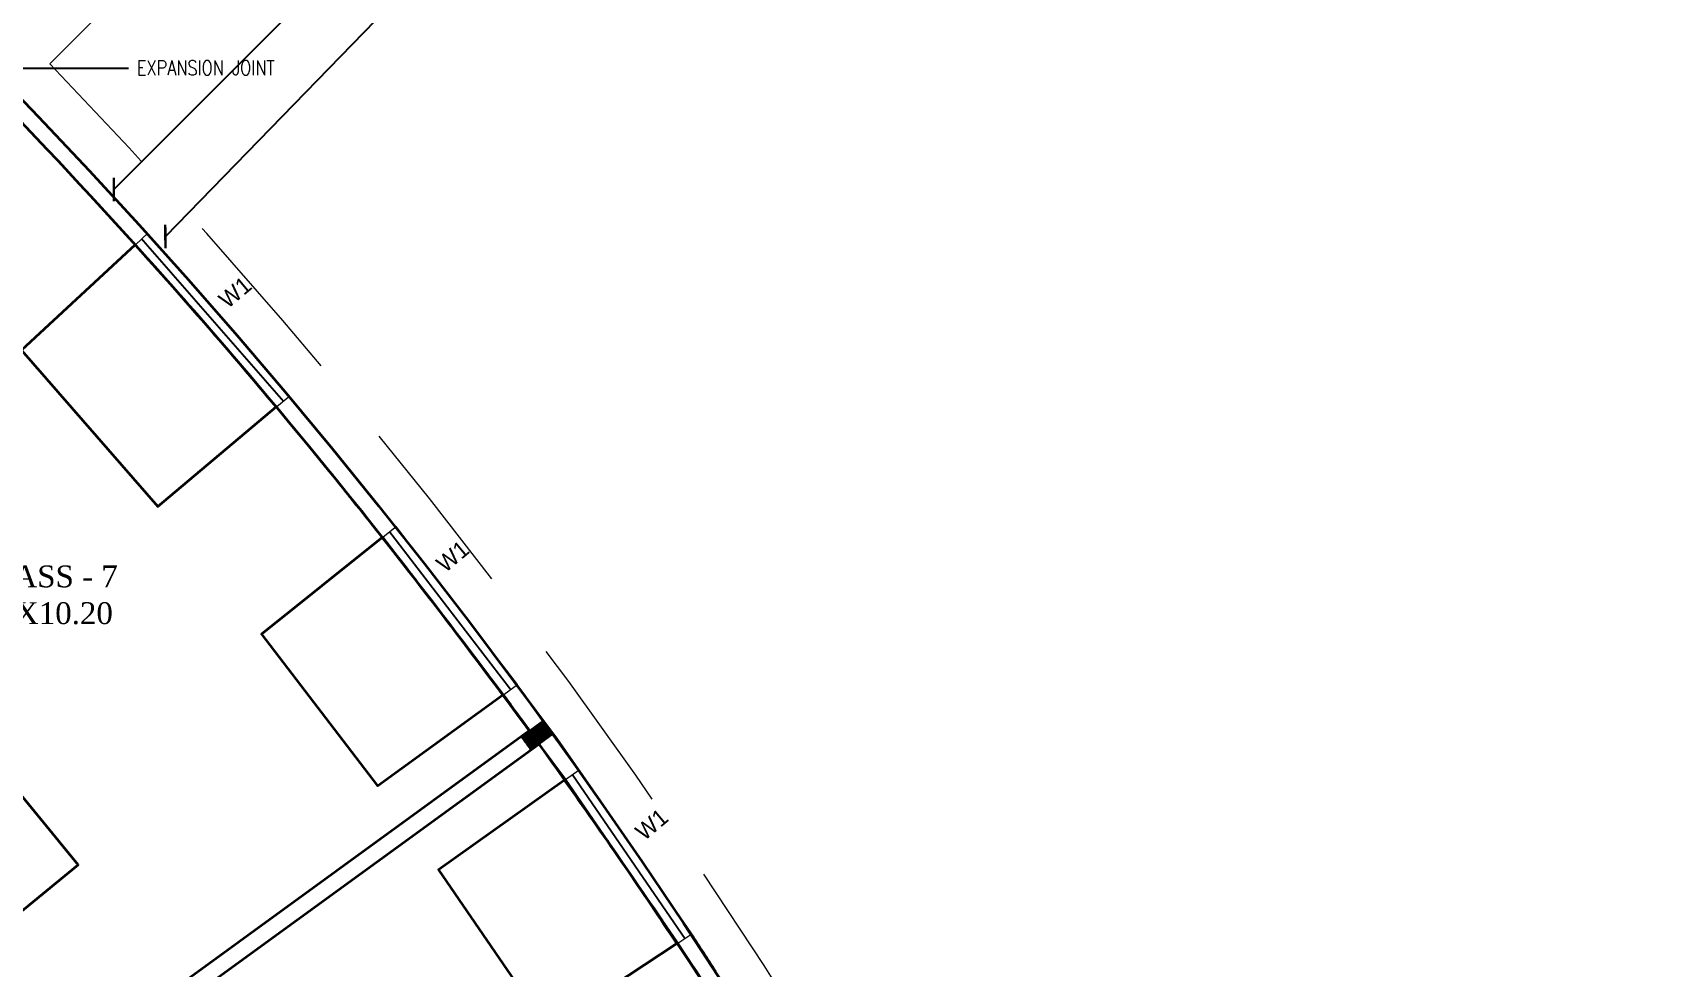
# Model space of a CAD drawing. Header units: metres. Extents: x 43 to 977, y 102 to 459.
# Drawn here: x 809.39 to 831.69, y 210.48 to 223.33 of the extents above; entities that cross this region are included whole.
import ezdxf

# ---------------------------------------------------------------- set-up
doc = ezdxf.new("R2010")
doc.units = ezdxf.units.M
doc.header["$MEASUREMENT"] = 0
doc.header["$PDMODE"] = 3
doc.linetypes.add('HIDDEN', pattern=[0.375, 0.25, -0.125])
doc.layers.get('0').update_dxf_attribs({"lineweight": 0})
doc.layers.get('Defpoints').update_dxf_attribs({"lineweight": 0})
for name, color, linetype, lineweight in [('BLK_1_FLR_3_BLT_UP_AREA', 4, 'Continuous', 35), ('BLK_1_FLR_3_CARPET_AREA', 10, 'Continuous', 35), ('BLK_1_FLR_3_REGULAR_ROOM_5', 117, 'Continuous', 35), ('BLK_1_FLR_3_REGULAR_ROOM_6', 117, 'Continuous', 35), ('BLK_1_FLR_3_ROOM_5_LIGHT_VENTILATION_1', 3, 'Continuous', 35), ('BLK_1_FLR_3_ROOM_6_LIGHT_VENTILATION_1', 3, 'Continuous', 35), ('BLK_1_FLR_3_ROOM_6_LIGHT_VENTILATION_2', 3, 'Continuous', 35), ('BLK_1_FLR_3_ROOM_6_LIGHT_VENTILATION_4', 3, 'Continuous', 35), ('Column', 1, 'Continuous', 0), ('fence', 15, 'Continuous', 0), ('hatch', 7, 'Continuous', 0), ('TE', 9, 'Continuous', 0), ('TEXT', 130, 'Continuous', 0), ('WALL', 7, 'Continuous', 0), ('WIN', 13, 'Continuous', 0)]:
    doc.layers.add(name, color=color, linetype=linetype, lineweight=lineweight)
doc.styles.add('ARIAL NARROW', font='')
doc.styles.get("Standard").update_dxf_attribs({"font": 'romans.shx'})
doc.styles.add('style2', font='romantic.ttf')
doc.styles.add('visa', font='swissc.ttf')
doc.styles.get('ARIAL NARROW').set_extended_font_data('Lydian BT')
doc.dimstyles.new('Copy of o3 400', dxfattribs={"dimscale": 0.23, "dimtxt": 0.9, "dimasz": 1, "dimexe": 5, "dimexo": 9, "dimgap": 0.23, "dimtad": 0, "dimlfac": 4, "dimzin": 3, "dimdsep": 46, "dimtxsty": 'visa', "dimblk": 'ARCHTICK', "dimcen": 0.09, "dimse1": 1, "dimse2": 1, "dimclrd": 7, "dimclre": 256, "dimclrt": 7, "dimadec": 0, "dimazin": 0, "dimtfac": 0.23, "dimtofl": 0, "dimtmove": 2, "dimatfit": 1, "dimldrblk": 'ARCHTICK', "dimfxl": 0, "dimtolj": 1, "dimtzin": 0, "dimarcsym": 0})
doc.dimstyles.new('o3', dxfattribs={"dimscale": 0.23, "dimtxt": 0.9, "dimasz": 1, "dimexe": 5, "dimexo": 9, "dimgap": 0.23, "dimtad": 0, "dimzin": 3, "dimdsep": 46, "dimtxsty": 'visa', "dimblk": 'ARCHTICK', "dimcen": 0.09, "dimse1": 1, "dimse2": 1, "dimclrd": 7, "dimclre": 256, "dimclrt": 7, "dimadec": 0, "dimazin": 0, "dimtfac": 0.23, "dimtofl": 0, "dimtmove": 2, "dimatfit": 1, "dimldrblk": 'ARCHTICK', "dimfxl": 0, "dimtolj": 1, "dimtzin": 0, "dimarcsym": 0})

# ---------------------------------------------------------------- blocks, each defined once
blk = doc.blocks.new('_ArchTick')
at = {"color": 0, "const_width": 0.15}
blk.add_lwpolyline([(-0.5, -0.5), (0.5, 0.5)], dxfattribs=at)
blk = doc.blocks.new('*D95')
at = {"layer": 'Defpoints', "color": 0, "lineweight": 30}
for p in [(814.477, 229.217), (808.775, 222.907), (810.51, 221.172)]:
    blk.add_point(p, dxfattribs=at)
at = {"layer": 'WALL', "color": 7, "lineweight": -2}
for p, q in [((816.516, 227.178), (813.818, 224.48)), ((810.51, 221.172), (813.207, 223.869))]:
    blk.add_line(p, q, dxfattribs=at)
at = {"layer": 'WALL', "color": 7, "lineweight": -2, "xscale": 0.23, "yscale": 0.23, "zscale": 0.23}
for p, rotation in [((816.516, 227.178), 45.00000000405316), ((810.51, 221.172), 225.0000000040532)]:
    blk.add_blockref('_ArchTick', p, dxfattribs=dict(at, rotation=rotation))
at = {"layer": 'WALL', "color": 7, "insert": (813.513, 224.175), "char_height": 0.345, "attachment_point": 5, "rotation": 45, "style": 'visa'}
blk.add_mtext('\\A1;8.49', dxfattribs=at)
blk = doc.blocks.new('*D96')
at = {"layer": 'Defpoints', "color": 0, "lineweight": 30}
for p in [(820.76, 235.216), (823.205, 232.836), (808.775, 222.907)]:
    blk.add_point(p, dxfattribs=at)
at = {"layer": 'WALL', "color": 7, "lineweight": -2}
for p, q in [((823.205, 232.836), (817.589, 227.068)), ((811.219, 220.526), (816.836, 226.295))]:
    blk.add_line(p, q, dxfattribs=at)
at = {"layer": 'WALL', "color": 7, "lineweight": -2, "xscale": 0.23, "yscale": 0.23, "zscale": 0.23}
for p, rotation in [((823.205, 232.836), 45.76370791431166), ((811.219, 220.526), 225.7637079143116)]:
    blk.add_blockref('_ArchTick', p, dxfattribs=dict(at, rotation=rotation))
at = {"layer": 'WALL', "color": 7, "insert": (817.212, 226.681), "char_height": 0.345, "attachment_point": 5, "rotation": 45.7637, "style": 'visa'}
blk.add_mtext('\\A1;17.18', dxfattribs=at)

msp = doc.modelspace()

# ---------------------------------------------------------------- hatches: boundary and pattern name
at = {"layer": 'hatch'}
h = msp.add_hatch(dxfattribs=at)
h.set_pattern_fill('ANSI31', color=256, scale=0.025396, angle=54, style=0)
h.set_pattern_definition([(99, (-3770.286029, -3207.7591186), (-0.0031354388602, -0.000496604729), [])])
h.paths.add_polyline_path([(816.41907, 213.8736), (816.55342, 213.68869), (816.24523, 213.46478), (816.11088, 213.64969)])

# ---------------------------------------------------------------- linework, layer by layer
at = {"layer": 'BLK_1_FLR_3_BLT_UP_AREA', "color": 26, "lineweight": 35}
msp.add_lwpolyline([(808.76937, 222.90184), (809.47494, 222.17174), (810.17135, 221.4329), (810.85851, 220.68545), (811.5363, 219.92949), (812.20462, 219.16514), (812.86337, 218.39253), (813.51244, 217.61177), (814.15173, 216.82298), (814.78114, 216.02629), (815.40058, 215.22182), (816.00995, 214.40969), (816.60915, 213.61224), (817.1981, 212.76298), (817.77669, 211.92865), (818.34484, 211.08718), (818.90247, 210.23869)], dxfattribs=at)
at = {"layer": 'BLK_1_FLR_3_CARPET_AREA', "color": 15, "lineweight": 35, "ltscale": 20}
msp.add_lwpolyline([(811.44583, 225.90571), (802.61871, 217.07859), (797.66245, 222.03485), (797.50073, 221.87313), (802.61727, 216.75391), (802.85103, 216.52015), (808.84007, 222.50919, -0.02142469), (813.47379, 217.30009, -0.0121233), (816.22198, 213.73337, -0.00973155), (818.59976, 210.3027, -0.00792322), (820.46991, 207.26787, -0.01005324), (822.41772, 203.79284, -0.01008763), (824.08463, 200.42798, -0.00716992), (825.13975, 198.03693, -0.02395832), (826.03072, 195.87148, -0.01166027), (827.82931, 190.94249, -0.00110544), (829.29267, 185.86953, -0.01342344)], format="xyb", dxfattribs=at)
at = {"layer": 'BLK_1_FLR_3_REGULAR_ROOM_5', "color": 3, "lineweight": 35, "ltscale": 20}
msp.add_lwpolyline([(809.70773, 208.71756), (816.35562, 213.54794), (816.72012, 213.05936), (818.26501, 210.81206), (818.59976, 210.3027, -0.01113198), (820.16762, 207.7972), (820.47936, 207.27344), (813.38676, 203.10198), (812.75818, 204.14651, 0.02528055), (811.53891, 206.06557), (810.41413, 207.7244)], format="xyb", close=True, dxfattribs=at)
at = {"layer": 'BLK_1_FLR_3_REGULAR_ROOM_6', "color": 3, "lineweight": 35, "ltscale": 20}
msp.add_lwpolyline([(808.84007, 222.50919), (803.01149, 216.68061, -0.01706893), (806.3091, 213.05119), (806.31031, 213.0522), (806.4316, 212.90637, -0.01771434), (809.5732, 208.90274), (816.22198, 213.73337, 0.00532974), (815.03507, 215.31785), (814.9429, 215.438, 0.00638545), (813.47379, 217.30009, 0.02142469)], format="xyb", close=True, dxfattribs=at)
at = {"layer": 'BLK_1_FLR_3_ROOM_5_LIGHT_VENTILATION_1', "color": 3, "lineweight": 35, "ltscale": 20}
msp.add_lwpolyline([(817.53813, 211.86944), (817.49256, 211.93571, 0.00317809), (816.71006, 213.05206), (814.97462, 211.81708), (816.47499, 209.63567), (818.255, 210.80548, 0.00394075)], format="xyb", close=True, dxfattribs=at)
at = {"layer": 'BLK_1_FLR_3_ROOM_6_LIGHT_VENTILATION_1', "color": 3, "lineweight": 35, "ltscale": 20}
msp.add_lwpolyline([(810.80389, 220.41042), (809.23991, 218.96444), (811.11471, 216.81267), (812.74479, 218.18122, 0.00907973)], format="xyb", close=True, dxfattribs=at)
at = {"layer": 'BLK_1_FLR_3_ROOM_6_LIGHT_VENTILATION_2', "color": 3, "lineweight": 35, "ltscale": 20}
msp.add_lwpolyline([(815.03507, 215.31785), (814.9429, 215.438, 0.00324409), (814.20246, 216.38872), (812.53985, 215.05732), (814.13696, 212.9719), (815.86112, 214.2226, 0.00369312)], format="xyb", close=True, dxfattribs=at)
at = {"layer": 'BLK_1_FLR_3_ROOM_6_LIGHT_VENTILATION_4', "color": 3, "lineweight": 35, "ltscale": 20}
msp.add_lwpolyline([(808.47577, 213.77322), (806.83082, 212.42142, -0.00846123), (808.35057, 210.52354), (810.01821, 211.88964)], format="xyb", close=True, dxfattribs=at)
at = {"layer": 'Column'}
msp.add_lwpolyline([(816.55342, 213.68869), (816.41907, 213.8736), (816.11088, 213.64969), (816.24523, 213.46478)], close=True, dxfattribs=at)
at = {"layer": 'fence', "linetype": 'HIDDEN', "ltscale": 8}
msp.add_line((815.06455, 228.33505), (809.62865, 222.89915), dxfattribs=at)
at = {"layer": 'fence', "linetype": 'HIDDEN', "ltscale": 10}
msp.add_arc((750.40088, 165.85964), 82.22794, 8.6737437, 43.9217668, dxfattribs=at)
at = {"layer": 'WALL'}
for p, q in [((810.8082, 220.41214), (810.97837, 220.56947)), ((810.8082, 220.41214), (810.97837, 220.56947)), ((812.75425, 218.18758), (812.93003, 218.33458)), ((812.75425, 218.18758), (812.93003, 218.33458)), ((814.2134, 216.39422), (814.39226, 216.53745)), ((815.87331, 214.23048), (816.06081, 214.36671)), ((808.89925, 208.41013), (816.23415, 213.73926)), ((809.03359, 208.22522), (816.3685, 213.55434)), ((816.72418, 213.05936), (816.91168, 213.19559)), ((818.26908, 210.81206), (818.46057, 210.93791))]:
    msp.add_line(p, q, dxfattribs=at)
for centre, radius, start, end in [((751.51745, 166.58686), 80.3009, 41.0220197, 44.4596003), ((750.40088, 165.85964), 81.38987, 8.7061241, 44.1120856), ((750.40088, 165.85964), 81.61843, 8.7061241, 42.6760602), ((751.52152, 166.58151), 80.3009, 35.4835582, 36.5164418), ((751.52152, 166.58151), 80.07233, 36.0817751, 36.517916), ((751.52152, 166.58151), 80.07233, 33.0944769, 33.5306118), ((751.52152, 166.58151), 80.3009, 33.0950976, 33.5299911)]:
    msp.add_arc(centre, radius, start, end, dxfattribs=at)
at = {"layer": 'WIN', "color": 7}
for p, q in [((816.06081, 214.36671), (814.39226, 216.53745)), ((815.87331, 214.23048), (814.2134, 216.39422)), ((818.46009, 210.93759), (816.91168, 213.19559)), ((816.72418, 213.05936), (818.26908, 210.81206))]:
    msp.add_line(p, q, dxfattribs=at)
at = {"layer": 'WIN', "const_width": 0.0254}
for points in [[(812.84214, 218.26108), (810.89329, 220.49081)], [(812.84214, 218.26108), (810.89329, 220.49081)], [(814.30283, 216.46584), (815.96706, 214.29859)], [(816.81793, 213.12748), (818.36482, 210.87498)]]:
    msp.add_lwpolyline(points, dxfattribs=at)

# ---------------------------------------------------------------- texts
at = {"layer": 'TEXT', "lineweight": -3, "width": 0.8}
msp.add_text('EXPANSION JOINT', height=0.2031694, dxfattribs=at).set_placement((810.8262, 222.7414))
at = {"layer": 'TEXT', "style": 'ARIAL NARROW'}
for p in [(812.0752, 219.52248), (815.06789, 215.89332), (817.8055, 212.20893)]:
    msp.add_text('W1', height=0.228566, rotation=39.903919, dxfattribs=at).set_placement(p)
at = {"layer": 'TEXT', "color": 4, "style": 'style2'}
for s, p in [('CLASS - 7', (808.55036, 215.70283)), ('8.21X10.20', (808.35731, 215.1975))]:
    msp.add_text(s, height=0.3, dxfattribs=at).set_placement(p)

# ---------------------------------------------------------------- dimensions: what is measured, and where the dimension line sits
at = {"layer": 'WALL'}
dim = msp.add_aligned_dim(p1=(808.77471, 222.90657), p2=(820.76039, 235.21611), distance=-3.41202, dimstyle='o3', override={"dimtxt": 1.5, "dimpost": '\\X'}, dxfattribs=at)
dim.commit()
dim.dimension.update_dxf_attribs({"geometry": '*D96', "text_midpoint": (817.21216, 226.68105)})
dim = msp.add_linear_dim(base=(810.50973, 221.17155), p1=(814.47675, 229.21661), p2=(808.77471, 222.90657), angle=225, dimstyle='o3', override={"dimtxt": 1.5, "dimpost": '\\X'}, dxfattribs=at)
dim.commit()
dim.dimension.update_dxf_attribs({"geometry": '*D95', "text_midpoint": (813.51274, 224.17457)})

# ---------------------------------------------------------------- leaders
at = {"layer": 'TE', "color": 22, "ltscale": 20}
msp.add_leader([(808.84206, 222.84039), (810.71077, 222.84039)], dimstyle='Copy of o3 400', override={"dimtxt": 1, "dimldrblk": 'Open90'}, dxfattribs=at)

doc.saveas('drawing.dxf')
